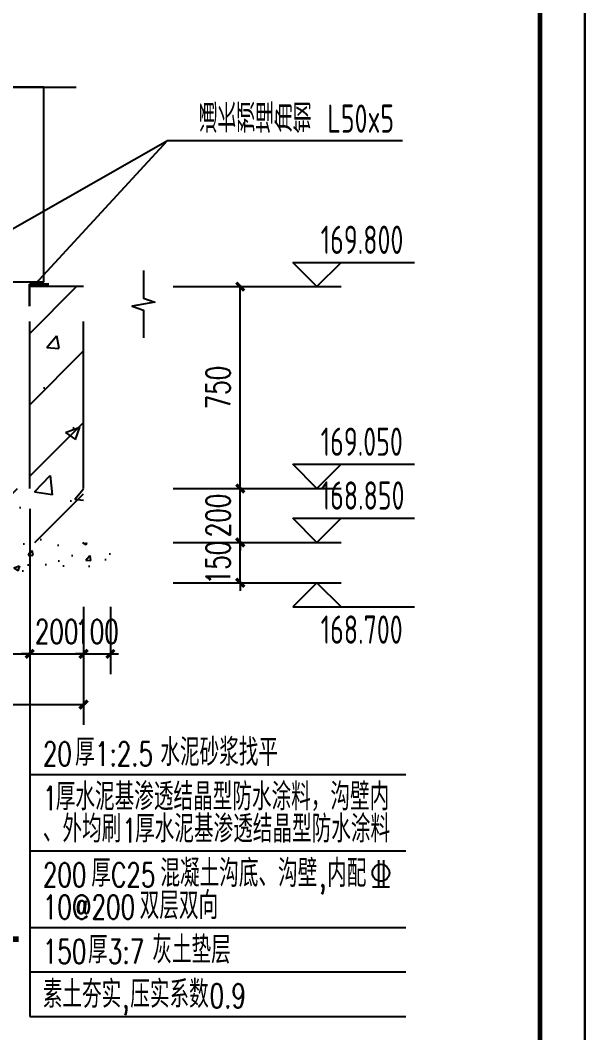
# Model space of a CAD drawing. Header units: millimetres. Extents: x 1742399 to 4898386, y 2481636 to 5226310.
# Drawn here: x 2110988 to 2117283, y 2663330 to 2674613 of the extents above; entities that cross this region are included whole.
import ezdxf

# ---------------------------------------------------------------- set-up
doc = ezdxf.new("R2010")
doc.units = ezdxf.units.MM
doc.header["$LTSCALE"] = 1000
for name, color, linetype in [('COLUMN', 4, 'Continuous'), ('DIM_SYMB', 3, 'Continuous'), ('JD-设备', 1, 'Continuous'), ('JZ-剖面线', 7, 'Continuous'), ('PUB_DIM', 3, 'Continuous'), ('PUB_TITLE', 4, 'Continuous'), ('WALL', 4, 'Continuous'), ('YHJ_剖面_梁板', 4, 'Continuous')]:
    doc.layers.add(name, color=color, linetype=linetype)
doc.styles.add('_TCH_DIM', font='SIMPLEX', dxfattribs={"bigfont": 'GBCBIG'})
doc.styles.add('_TCH_DIM_T3', font='SIMPLEX', dxfattribs={"width": 0.705882, "bigfont": 'GBCBIG'})
doc.styles.add('TSSD_Rein', font='TSSDENG', dxfattribs={"width": 0.7, "bigfont": '@1HZTXT'})
doc.dimstyles.new('_TCH_ARCH&&30', dxfattribs={"dimtxt": 89.25, "dimasz": 30, "dimexe": 75, "dimexo": 90, "dimgap": 37.875, "dimtad": 1, "dimdec": 0, "dimzin": 0, "dimdsep": 46, "dimtxsty": '_TCH_DIM_T3', "dimblk": 'ARCHTICK', "dimcen": 0.09, "dimclrt": 7, "dimazin": 2, "dimtfac": 1, "dimtdec": 0, "dimtix": 1, "dimtmove": 2, "dimatfit": 3, "dimfxl": 75, "dimtolj": 1, "dimtzin": 0, "dimarcsym": 0})

# ---------------------------------------------------------------- blocks, each defined once
blk = doc.blocks.new('HAYJZ A3')
blk.add_lwpolyline([(4975, -403417), (46975, -403417), (46975, -433117), (4975, -433117), (4975, -403417)])
at = {"const_width": 50}
blk.add_lwpolyline([(7475, -403917), (46475, -403917), (46475, -432617), (7475, -432617), (7475, -403917)], dxfattribs=at)
at = {"layer": 'PUB_TITLE'}
blk.add_lwpolyline([(4975, -433117), (46975, -433117), (46975, -403417), (4975, -403417)], close=True, dxfattribs=at)
blk = doc.blocks.new('_ArchTick')
at = {"color": 0, "linetype": 'ByBlock', "const_width": 0.4}
blk.add_lwpolyline([(-0.5, -0.5), (0.5, 0.5)], dxfattribs=at)
blk = doc.blocks.new('*D847')
at = {"layer": 'Defpoints', "color": 0, "transparency": 16777216}
for p in [(2258542.4, 2566310.6), (2258942.4, 2566310.6), (2258942.4, 2566046.5)]:
    blk.add_point(p, dxfattribs=at)
at = {"layer": 'PUB_DIM', "color": 0, "lineweight": -2, "transparency": 16777216}
for p, q in [((2258542.4, 2566220.6), (2258542.4, 2565971.5)), ((2258942.4, 2566220.6), (2258942.4, 2565971.5)), ((2258542.4, 2566046.5), (2258942.4, 2566046.5))]:
    blk.add_line(p, q, dxfattribs=at)
at = {"layer": 'PUB_DIM', "color": 0, "lineweight": -2, "transparency": 16777216, "xscale": 30, "yscale": 30, "zscale": 30, "rotation": 180}
blk.add_blockref('_ArchTick', (2258542.4, 2566046.5), dxfattribs=at)
at = {"layer": 'PUB_DIM', "color": 0, "lineweight": -2, "transparency": 16777216, "xscale": 30, "yscale": 30, "zscale": 30}
blk.add_blockref('_ArchTick', (2258942.4, 2566046.5), dxfattribs=at)
at = {"layer": 'PUB_DIM', "color": 7, "transparency": 16777216, "insert": (2258742.4, 2566129), "char_height": 89.25, "attachment_point": 5, "style": '_TCH_DIM_T3'}
blk.add_mtext('\\A1;400', dxfattribs=at)
blk = doc.blocks.new('*D848')
at = {"layer": 'Defpoints', "color": 0, "transparency": 16777216}
for p in [(2258942.4, 2566310.6), (2259142.4, 2566310.6), (2259142.4, 2566046.5)]:
    blk.add_point(p, dxfattribs=at)
at = {"layer": 'PUB_DIM', "color": 0, "lineweight": -2, "transparency": 16777216}
for p, q in [((2258942.4, 2566220.6), (2258942.4, 2565971.5)), ((2259142.4, 2566220.6), (2259142.4, 2565971.5)), ((2258942.4, 2566046.5), (2258912.4, 2566046.5)), ((2258942.4, 2566046.5), (2259142.4, 2566046.5)), ((2259142.4, 2566046.5), (2259172.4, 2566046.5))]:
    blk.add_line(p, q, dxfattribs=at)
at = {"layer": 'PUB_DIM', "color": 0, "lineweight": -2, "transparency": 16777216, "xscale": 30, "yscale": 30, "zscale": 30}
blk.add_blockref('_ArchTick', (2258942.4, 2566046.5), dxfattribs=at)
at = {"layer": 'PUB_DIM', "color": 0, "lineweight": -2, "transparency": 16777216, "xscale": 30, "yscale": 30, "zscale": 30, "rotation": 180}
blk.add_blockref('_ArchTick', (2259142.4, 2566046.5), dxfattribs=at)
at = {"layer": 'PUB_DIM', "color": 7, "transparency": 16777216, "insert": (2259042.4, 2566129), "char_height": 89.25, "attachment_point": 5, "style": '_TCH_DIM_T3'}
blk.add_mtext('\\A1;200', dxfattribs=at)
blk = doc.blocks.new('*D849')
at = {"layer": 'Defpoints', "color": 0, "transparency": 16777216}
for p in [(2259142.4, 2566310.6), (2259242.4, 2566310.6), (2259242.4, 2566046.5)]:
    blk.add_point(p, dxfattribs=at)
at = {"layer": 'PUB_DIM', "color": 0, "lineweight": -2, "transparency": 16777216}
for p, q in [((2259142.4, 2566220.6), (2259142.4, 2565971.5)), ((2259242.4, 2566220.6), (2259242.4, 2565971.5)), ((2259142.4, 2566046.5), (2259112.4, 2566046.5)), ((2259142.4, 2566046.5), (2259242.4, 2566046.5)), ((2259242.4, 2566046.5), (2259272.4, 2566046.5))]:
    blk.add_line(p, q, dxfattribs=at)
at = {"layer": 'PUB_DIM', "color": 0, "lineweight": -2, "transparency": 16777216, "xscale": 30, "yscale": 30, "zscale": 30}
blk.add_blockref('_ArchTick', (2259142.4, 2566046.5), dxfattribs=at)
at = {"layer": 'PUB_DIM', "color": 0, "lineweight": -2, "transparency": 16777216, "xscale": 30, "yscale": 30, "zscale": 30, "rotation": 180}
blk.add_blockref('_ArchTick', (2259242.4, 2566046.5), dxfattribs=at)
at = {"layer": 'PUB_DIM', "color": 7, "transparency": 16777216, "insert": (2259192.4, 2566129), "char_height": 89.25, "attachment_point": 5, "style": '_TCH_DIM_T3'}
blk.add_mtext('\\A1;100', dxfattribs=at)
blk = doc.blocks.new('*D855')
at = {"layer": 'Defpoints', "color": 0, "transparency": 16777216}
for p in [(2259385.4, 2567410.6), (2259724.9, 2567410.6), (2259385.4, 2566660.6)]:
    blk.add_point(p, dxfattribs=at)
at = {"layer": 'PUB_DIM', "color": 0, "lineweight": -2, "transparency": 16777216}
for p, q in [((2259475.4, 2567410.6), (2259799.9, 2567410.6)), ((2259724.9, 2566660.6), (2259724.9, 2567410.6)), ((2259475.4, 2566660.6), (2259799.9, 2566660.6))]:
    blk.add_line(p, q, dxfattribs=at)
at = {"layer": 'PUB_DIM', "color": 0, "lineweight": -2, "transparency": 16777216, "xscale": 30, "yscale": 30, "zscale": 30}
for p, rotation in [((2259724.9, 2567410.6), 90), ((2259724.9, 2566660.6), 270)]:
    blk.add_blockref('_ArchTick', p, dxfattribs=dict(at, rotation=rotation))
at = {"layer": 'PUB_DIM', "color": 7, "transparency": 16777216, "insert": (2259642.4, 2567035.6), "char_height": 89.25, "attachment_point": 5, "rotation": 90, "style": '_TCH_DIM_T3'}
blk.add_mtext('\\A1;750', dxfattribs=at)
blk = doc.blocks.new('*D856')
at = {"layer": 'Defpoints', "color": 0, "transparency": 16777216}
for p in [(2259385.4, 2566660.6), (2259724.9, 2566660.6), (2259385.4, 2566460.6)]:
    blk.add_point(p, dxfattribs=at)
at = {"layer": 'PUB_DIM', "color": 0, "lineweight": -2, "transparency": 16777216}
for p, q in [((2259475.4, 2566660.6), (2259799.9, 2566660.6)), ((2259724.9, 2566660.6), (2259724.9, 2566690.6)), ((2259724.9, 2566460.6), (2259724.9, 2566660.6)), ((2259475.4, 2566460.6), (2259799.9, 2566460.6)), ((2259724.9, 2566460.6), (2259724.9, 2566430.6))]:
    blk.add_line(p, q, dxfattribs=at)
at = {"layer": 'PUB_DIM', "color": 0, "lineweight": -2, "transparency": 16777216, "xscale": 30, "yscale": 30, "zscale": 30}
for p, rotation in [((2259724.9, 2566660.6), 270), ((2259724.9, 2566460.6), 90)]:
    blk.add_blockref('_ArchTick', p, dxfattribs=dict(at, rotation=rotation))
at = {"layer": 'PUB_DIM', "color": 7, "transparency": 16777216, "insert": (2259642.4, 2566560.6), "char_height": 89.25, "attachment_point": 5, "rotation": 90, "style": '_TCH_DIM_T3'}
blk.add_mtext('\\A1;200', dxfattribs=at)
blk = doc.blocks.new('*D857')
at = {"layer": 'Defpoints', "color": 0, "transparency": 16777216}
for p in [(2259385.4, 2566460.6), (2259724.9, 2566460.6), (2259385.4, 2566310.6)]:
    blk.add_point(p, dxfattribs=at)
at = {"layer": 'PUB_DIM', "color": 0, "lineweight": -2, "transparency": 16777216}
for p, q in [((2259724.9, 2566460.6), (2259724.9, 2566490.6)), ((2259475.4, 2566460.6), (2259799.9, 2566460.6)), ((2259724.9, 2566310.6), (2259724.9, 2566460.6)), ((2259475.4, 2566310.6), (2259799.9, 2566310.6)), ((2259724.9, 2566310.6), (2259724.9, 2566280.6))]:
    blk.add_line(p, q, dxfattribs=at)
at = {"layer": 'PUB_DIM', "color": 0, "lineweight": -2, "transparency": 16777216, "xscale": 30, "yscale": 30, "zscale": 30}
for p, rotation in [((2259724.9, 2566460.6), 270), ((2259724.9, 2566310.6), 90)]:
    blk.add_blockref('_ArchTick', p, dxfattribs=dict(at, rotation=rotation))
at = {"layer": 'PUB_DIM', "color": 7, "transparency": 16777216, "insert": (2259642.4, 2566385.6), "char_height": 89.25, "attachment_point": 5, "rotation": 90, "style": '_TCH_DIM_T3'}
blk.add_mtext('\\A1;150', dxfattribs=at)
blk = doc.blocks.new('*D863')
at = {"layer": 'Defpoints', "color": 0, "transparency": 16777216}
for p in [(2257242.4, 2566250.6), (2259142.4, 2566250.6), (2259142.4, 2565858.1)]:
    blk.add_point(p, dxfattribs=at)
at = {"layer": 'PUB_DIM', "color": 0, "lineweight": -2, "transparency": 16777216}
for p, q in [((2257242.4, 2566160.6), (2257242.4, 2565783.1)), ((2259142.4, 2566160.6), (2259142.4, 2565783.1)), ((2257242.4, 2565858.1), (2259142.4, 2565858.1))]:
    blk.add_line(p, q, dxfattribs=at)
at = {"layer": 'PUB_DIM', "color": 0, "lineweight": -2, "transparency": 16777216, "xscale": 30, "yscale": 30, "zscale": 30, "rotation": 180}
blk.add_blockref('_ArchTick', (2257242.4, 2565858.1), dxfattribs=at)
at = {"layer": 'PUB_DIM', "color": 0, "lineweight": -2, "transparency": 16777216, "xscale": 30, "yscale": 30, "zscale": 30}
blk.add_blockref('_ArchTick', (2259142.4, 2565858.1), dxfattribs=at)
at = {"layer": 'PUB_DIM', "color": 7, "transparency": 16777216, "insert": (2258192.4, 2565940.6), "char_height": 89.25, "attachment_point": 5, "style": '_TCH_DIM_T3'}
blk.add_mtext('\\A1;1900', dxfattribs=at)
blk = doc.blocks.new('arestdfvcccttytyuyuytyfgddfgdgfdfs')
h = blk.add_hatch()
h.set_pattern_fill('混凝土', color=8, scale=30)
h.set_pattern_definition([(50, (0, 0), (215.178055, -18.8256405), [22.5, -247.5]), (355, (0, 0), (-41.6254, 225.65764), [18, -198]), (100.4514, (17.93, -1.57), (173.552815, 206.831863), [19.122057, -210.342634]), (46.1842, (0, 60), (320.172315, -49.655704), [33.75, -371.25]), (96.6356, (26.68, 55.86), (280.398812, 292.23536), [28.683086, -315.5139]), (351.1842, (0, 60), (280.398584, 292.23558), [27, -297]), (21, (30, 45), (179.072116, -120.785667), [22.5, -247.5]), (326, (30, 45), (72.9946, 217.545014), [18, -198]), (71.4514, (44.92, 34.93), (252.066789, 96.759149), [19.122057, -210.342634]), (37.5, (0, 0), (3.6479566, 99.8681561), [0, -195.6, 0, -201, 0, -198.75]), (7.5, (0, 0), (78.9208612, 118.3235136), [0, -114.6, 0, -191.1, 0, -75.75]), (327.5, (-66.9, 0), (160.1467309, -6.7664615), [0, -75, 0, -234, 0, -310.5]), (317.5, (-96.9, 0), (174.955851, 30.0314947), [0, -97.5, 0, -155.4, 0, -220.5])])
h.paths.add_polyline_path([(2258491.9, 2566460.6), (2257242.4, 2566460.6), (2257142.4, 2566460.6), (2257142.4, 2566310.6), (2258491.9, 2566310.6)])
h.paths.add_polyline_path([(2258964.4, 2566460.6), (2258491.9, 2566460.6), (2258491.9, 2566310.6), (2258964.4, 2566310.6)])
h.paths.add_polyline_path([(2259242.4, 2566460.6), (2258964.4, 2566460.6), (2258964.4, 2566310.6), (2259442.4, 2566310.6), (2259242.4, 2566310.6)])
at = {"layer": 'YHJ_剖面_梁板'}
h = blk.add_hatch(dxfattribs=at)
h.set_pattern_fill('钢筋混凝土', color=8, scale=75)
h.set_pattern_definition([(45, (0, 0), (-132.582521, 132.582521), []), (50, (0, 0), (537.945137, -47.0641), [56.25, -618.75]), (355, (0, 0), (-104.0635, 564.1441), [45, -495]), (100.4514, (44.83, -3.9), (433.88204, 517.07966), [47.80514, -525.85658]), (46.1842, (0, 150), (800.43079, -124.13926), [84.375, -928.125]), (96.6356, (66.7, 139.66), (700.99703, 730.5884), [71.70772, -788.78475]), (351.1842, (0, 150), (700.99646, 730.58895), [67.5, -742.5]), (21, (75, 112.5), (447.68029, -301.96417), [56.25, -618.75]), (326, (75, 112.5), (182.4865, 543.86253), [45, -495]), (71.4514, (112.3, 87.34), (630.16697, 241.89787), [47.80514, -525.85658]), (37.5, (0, 0), (9.119891, 249.67039), [0, -489, 0, -502.5, 0, -496.875]), (7.5, (0, 0), (197.302153, 295.808784), [0, -286.5, 0, -477.75, 0, -189.375]), (327.5, (-167.25, 0), (400.366827, -16.916154), [0, -187.5, 0, -585, 0, -776.25]), (317.5, (-242.25, 0), (437.389627, 75.078737), [0, -243.75, 0, -388.5, 0, -551.25])])
h.paths.add_polyline_path([(2258491.9, 2566660.6), (2258242.4, 2566660.6), (2257442.4, 2566660.6), (2257442.4, 2566810.6), (2257406.1, 2566810.6), (2257393.6, 2566821.4), (2257242.4, 2566928.1), (2257242.4, 2566460.6), (2258491.9, 2566460.6)])
h.paths.add_polyline_path([(2257442.4, 2567160.6), (2257406.1, 2567160.6), (2257242.4, 2567182.9), (2257242.4, 2566928.1), (2257393.6, 2566821.4), (2257406.1, 2566810.6), (2257442.4, 2566810.6)])
edge = h.paths.add_edge_path()
edge.add_arc((2257397.8, 2567338.5), 127.4, 145.508, 180, ccw=False)
edge.add_line((2257292.9, 2567410.6), (2257242.4, 2567410.6))
edge.add_line((2257242.4, 2567410.6), (2257242.4, 2567182.9))
edge.add_line((2257242.4, 2567182.9), (2257406.1, 2567160.6))
edge.add_line((2257406.1, 2567160.6), (2257442.4, 2567160.6))
edge.add_line((2257442.4, 2567160.6), (2257442.4, 2567219.2))
edge.add_arc((2257397.8, 2567338.5), 127.4, 180, 290.4647, ccw=False)
edge = h.paths.add_edge_path(flags=17)
edge.add_line((2257442.4, 2567219.2), (2257442.4, 2567360.6))
edge.add_line((2257442.4, 2567360.6), (2257392.4, 2567360.6))
edge.add_line((2257392.4, 2567360.6), (2257392.4, 2567410.6))
edge.add_line((2257392.4, 2567410.6), (2257292.9, 2567410.6))
edge.add_arc((2257397.8, 2567338.5), 127.4, 145.508, 180)
edge.add_arc((2257397.8, 2567338.5), 127.4, 180, 290.4647)
h.paths.add_polyline_path([(2259142.4, 2567410.6), (2258942.4, 2567410.6), (2258942.4, 2566660.6), (2258542.4, 2566660.6), (2258491.9, 2566660.6), (2258491.9, 2566460.6), (2259142.4, 2566460.6)])
h.paths.add_polyline_path([(2257688.9, 2566638.3), (2257688.9, 2566832.9), (2257555, 2566832.9), (2257555, 2566638.3)], flags=16)
at = {"layer": 'COLUMN'}
blk.add_line((2259142.4, 2567410.6), (2258942.4, 2567410.6), dxfattribs=at)
at = {"layer": 'COLUMN', "const_width": 0.0000000001}
for points in [[(2258542.4, 2566660.6), (2258942.4, 2566660.6), (2258942.4, 2567410.6), (2259142.4, 2567410.6), (2259142.4, 2566460.6), (2257242.4, 2566460.6), (2257242.4, 2567360.6), (2257242.4, 2567360.6)], [(2259142.4, 2567410.6), (2259364.8, 2567410.6)], [(2259142.4, 2567280.6), (2259364.8, 2567280.6)]]:
    blk.add_lwpolyline(points, dxfattribs=at)
blk.add_lwpolyline([(2257242.4, 2566460.6), (2257142.4, 2566460.6), (2257142.4, 2566310.6), (2259142.4, 2566310.6), (2259242.4, 2566310.6), (2259242.4, 2566460.6)], close=True, dxfattribs=at)
at = {"layer": 'DIM_SYMB'}
for points in [[(2258342.4, 2568151.1), (2258705.9, 2568151.2), (2258721.2, 2568193.2), (2258736, 2568109.2), (2258750.9, 2568151.2), (2259114.5, 2568151.3)], [(2259364.8, 2567470.6), (2259364.8, 2567368.1), (2259406.8, 2567352.8), (2259322.8, 2567338), (2259364.8, 2567323.1), (2259364.8, 2567220.6)]]:
    blk.add_lwpolyline(points, dxfattribs=at)
at = {"layer": 'JD-设备', "linetype": 'Continuous', "ltscale": 0.666667}
for p, q in [((2258994.5, 2568151.3), (2258462.4, 2568151.2)), ((2258994.5, 2567427.5), (2258994.5, 2568151.3)), ((2258994.5, 2567427.5), (2258462.4, 2567427.5))]:
    blk.add_line(p, q, dxfattribs=at)
at = {"layer": 'JZ-剖面线', "color": 7, "linetype": 'Continuous', "ltscale": 0.666667, "const_width": 9.6}
for points in [[(2259014.5, 2567419.9), (2258941.5, 2567419.9)], [(2258941.5, 2567419.9), (2258941.5, 2567338)]]:
    blk.add_lwpolyline(points, dxfattribs=at)
at = {"layer": 'PUB_DIM'}
for p, q in [((2258516.4, 2567419.9), (2259455, 2567953.3)), ((2258964.4, 2567421.3), (2259455, 2567953.3)), ((2259455, 2567953.3), (2260328.5, 2567953.3)), ((2260009.9, 2567410.6), (2259919.9, 2567500.6)), ((2259919.9, 2567500.6), (2260372.1, 2567500.6)), ((2260009.9, 2567410.6), (2260099.9, 2567500.6)), ((2259799.9, 2567410.6), (2260099.9, 2567410.6)), ((2260009.9, 2566660.6), (2259919.9, 2566750.6)), ((2259919.9, 2566750.6), (2260372.1, 2566750.6)), ((2260009.9, 2566660.6), (2260099.9, 2566750.6)), ((2259799.9, 2566660.6), (2260099.9, 2566660.6)), ((2258943.3, 2566585.1), (2258943.3, 2565598.7)), ((2260009.9, 2566460.6), (2259919.9, 2566550.6)), ((2259919.9, 2566550.6), (2260372.1, 2566550.6)), ((2260009.9, 2566460.6), (2260099.9, 2566550.6)), ((2259799.9, 2566460.6), (2260099.9, 2566460.6)), ((2259799.9, 2566310.6), (2260099.9, 2566310.6)), ((2260009.9, 2566310.6), (2259919.9, 2566220.6)), ((2260009.9, 2566310.6), (2260099.9, 2566220.6)), ((2259919.9, 2566220.6), (2260372.1, 2566220.6)), ((2258943.3, 2565598.7), (2260340.3, 2565598.7)), ((2258943.3, 2565598.7), (2258943.3, 2564699.9)), ((2258943.3, 2565314.2), (2260340.3, 2565314.2)), ((2258943.3, 2565029.6), (2260340.3, 2565029.6)), ((2258943.3, 2564864.8), (2260340.3, 2564864.8)), ((2258943.3, 2564699.9), (2260340.3, 2564699.9))]:
    blk.add_line(p, q, dxfattribs=at)
at = {"layer": 'PUB_DIM', "color": 7}
for p, q in [((2260238.2, 2565280.6), (2260238.2, 2565180.8)), ((2260257.1, 2565280.6), (2260257.1, 2565180.8)), ((2260216.1, 2565180.8), (2260279.1, 2565180.8))]:
    blk.add_line(p, q, dxfattribs=at)
at = {"layer": 'PUB_DIM', "const_width": 21}
blk.add_lwpolyline([(2256560.5, 2564986.7), (2258901.9, 2564986.7)], dxfattribs=at)
at = {"layer": 'PUB_DIM', "color": 7}
blk.add_circle((2260247.6, 2565233.3), 31.5, dxfattribs=at)
at = {"layer": 'WALL'}
for p, q in [((2258942.4, 2566660.6), (2258942.4, 2567280.6)), ((2258942.4, 2566661.4), (2258942.4, 2567280.6)), ((2259142.4, 2566661.4), (2259142.4, 2567280.6)), ((2259142.4, 2566660.6), (2259142.4, 2567280.6))]:
    blk.add_line(p, q, dxfattribs=at)
at = {"layer": 'PUB_DIM', "color": 7}
for s, height, style, width, p in [('通长预埋角钢', 105, 'TSSD_Rein', 0.7, (2259570.2, 2567982.3)), ('L50x5', 105, 'TSSD_Rein', 0.7, (2260048.3, 2567982.3)), ('169.800', 105, 'TSSD_Rein', 0.7, (2260023.9, 2567532.1)), ('169.050', 105, 'TSSD_Rein', 0.7, (2260023.9, 2566782.1)), ('168.850', 105, 'TSSD_Rein', 0.7, (2260023.9, 2566582.1)), ('168.700', 105, 'TSSD_Rein', 0.7, (2260023.9, 2566084.1)), ('20', 89.25, '_TCH_DIM', 0.705882, (2258991.1, 2565630.2)), ('1:2.5', 89.25, '_TCH_DIM', 0.705882, (2259184.9, 2565630.2)), ('1', 89.2, '_TCH_DIM', 0.705882, (2258991.1, 2565465.4)), ('1', 89.2, '_TCH_DIM', 0.705882, (2259286, 2565345.7)), ('200', 89.25, '_TCH_DIM', 0.705882, (2258991.1, 2565180.8)), ('C25', 89.25, '_TCH_DIM', 0.705882, (2259244.9, 2565180.8)), (',', 89.2, '_TCH_DIM', 0.705882, (2260017.7, 2565180.8)), ('10@200', 89.25, '_TCH_DIM', 0.705882, (2258991.1, 2565061.1)), ('150', 89.25, '_TCH_DIM', 0.705882, (2258991.1, 2564896.3)), ('3:7', 89.25, '_TCH_DIM', 0.705882, (2259232.9, 2564896.3)), ('0.9', 89.25, '_TCH_DIM', 0.705882, (2259610.9, 2564731.4)), (',', 89.2, '_TCH_DIM', 0.705882, (2259286, 2564731.4))]:
    blk.add_text(s, height=height, dxfattribs=dict(at, style=style, width=width)).set_placement(p)
at = {"layer": 'PUB_DIM', "color": 7, "style": '_TCH_DIM'}
for s, height, p in [('厚', 101.3, (2259111.1, 2565630.2)), ('水泥砂浆找平', 101.28, (2259427.9, 2565630.2)), ('厚水泥基渗透结晶型防水涂料，沟壁内', 101.277, (2259039.1, 2565465.4)), ('、外均刷', 101.28, (2258991.1, 2565345.7)), ('厚水泥基渗透结晶型防水涂料', 101.277, (2259334, 2565345.7)), ('厚', 101.3, (2259171.1, 2565180.8)), ('混凝土沟底、沟壁', 101.28, (2259427.9, 2565180.8)), ('内配', 101.28, (2260047.7, 2565180.8)), ('双层双向', 101.28, (2259351.1, 2565061.1)), ('厚', 101.3, (2259159.1, 2564896.3)), ('灰土垫层', 101.28, (2259397.9, 2564896.3)), ('素土夯实', 101.28, (2258991.1, 2564731.4)), ('压实系数', 101.28, (2259316, 2564731.4))]:
    blk.add_text(s, height=height, dxfattribs=at).set_placement(p)
at = {"layer": 'PUB_DIM'}
for p1, p2, distance, picture, middle in [((2259385.4, 2566660.6), (2259385.4, 2567410.6), -339.5, '*D855', (2259642.4, 2567035.6)), ((2259385.4, 2566460.6), (2259385.4, 2566660.6), -339.5, '*D856', (2259642.4, 2566560.6)), ((2259385.4, 2566310.6), (2259385.4, 2566460.6), -339.5, '*D857', (2259642.4, 2566385.6)), ((2258542.4, 2566310.6), (2258942.4, 2566310.6), -264.1, '*D847', (2258742.4, 2566129)), ((2258942.4, 2566310.6), (2259142.4, 2566310.6), -264.1, '*D848', (2259042.4, 2566129)), ((2259142.4, 2566310.6), (2259242.4, 2566310.6), -264.1, '*D849', (2259192.4, 2566129)), ((2257242.4, 2566250.6), (2259142.4, 2566250.6), -392.5, '*D863', (2258192.4, 2565940.6))]:
    dim = blk.add_aligned_dim(p1=p1, p2=p2, distance=distance, dimstyle='_TCH_ARCH&&30', dxfattribs=at)
    dim.commit()
    dim.dimension.update_dxf_attribs({"geometry": picture, "text_midpoint": middle})

msp = doc.modelspace()

# ---------------------------------------------------------------- block references
msp.add_blockref('HAYJZ A3', (2070308.5, 3089449))
at = {"layer": 'YHJ_剖面_梁板', "xscale": 3, "yscale": 3, "zscale": 3}
msp.add_blockref('arestdfvcccttytyuyuytyfgddfgdgfdfs', (-4665732.9, -5030587.3), dxfattribs=at)

doc.saveas('drawing.dxf')
